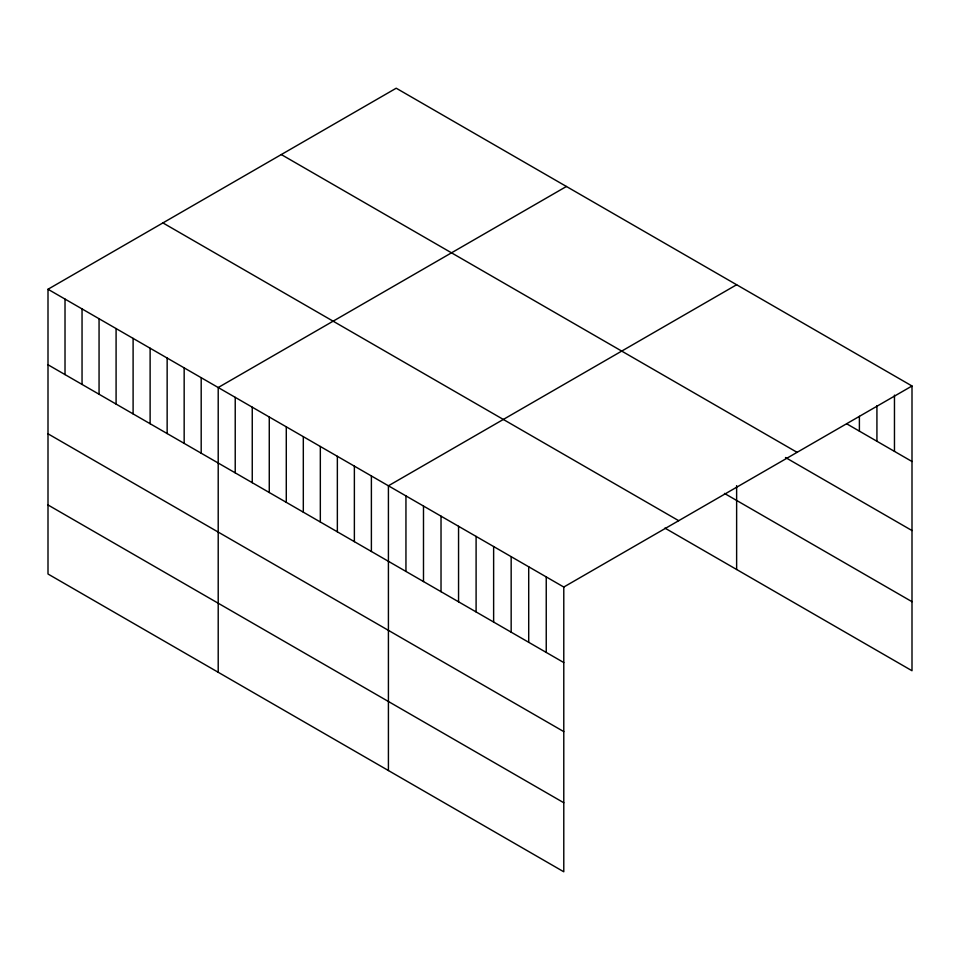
<?xml version="1.0" encoding="UTF-8"?>
<svg xmlns="http://www.w3.org/2000/svg" width="960" height="960" viewBox="0 0 960 960"><rect width="100%" height="100%" fill="white"/><g stroke="black" fill="none" stroke-linecap="round" stroke-linejoin="round"><path stroke-width="1.44" d="M48 289.26L563.784 587.04L563.784 871.788L48 574.008L48 289.26L396.216 88.212L912 385.992L912 670.74L664.908 528.084M566.424 186.48L218.208 387.528L218.208 672.276M736.632 284.748L388.416 485.796L388.416 770.544M563.784 587.04L912 385.992M846.864 423.9L912 461.508M281.304 154.56L797.088 452.34M785.484 457.512L912 530.556M724.476 493.428L912 601.692M162.912 222.912L678.696 520.692M48 364.764L563.784 662.556M48 433.812L563.784 731.604M48 504.96L563.784 802.74M894.468 395.124L894.468 451.38M876.924 405.72L876.924 441.264M859.392 416.328L859.392 431.136M736.632 485.628L736.632 569.496M546.24 576.912L546.24 652.428M528.708 566.796L528.708 642.3M511.164 556.668L511.164 632.172M493.632 546.54L493.632 622.056M476.1 536.412L476.1 611.928M458.556 526.296L458.556 601.8M441.024 516.168L441.024 591.684M423.492 506.04L423.492 581.556M405.948 495.924L405.948 571.428M371.388 475.968L371.388 551.484M354.372 466.14L354.372 541.656M337.356 456.312L337.356 531.828M320.328 446.484L320.328 522M303.312 436.656L303.312 512.172M286.284 426.828L286.284 502.344M269.268 417.012L269.268 492.516M252.252 407.184L252.252 482.688M235.224 397.356L235.224 472.86M201.192 377.7L201.192 453.216M184.164 367.872L184.164 443.388M167.148 358.044L167.148 433.56M150.12 348.216L150.12 423.732M133.104 338.388L133.104 413.904M116.088 328.56L116.088 404.076M99.06 318.744L99.06 394.248M82.044 308.916L82.044 384.42M65.016 299.088L65.016 374.592"/></g></svg>
